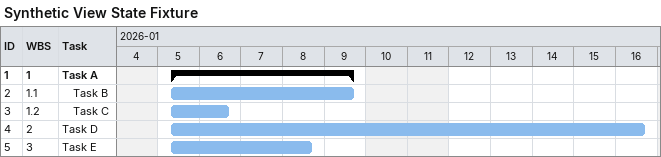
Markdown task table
Synthetic View State Fixture

| ID | WBS | Task | Start | Finish |
|---|---|---|---|---|
| 1 | 1 | **Task A** | 2026-01-05 | 2026-01-09 |
| 2 | 1.1 | Task B | 2026-01-05 | 2026-01-09 |
| 3 | 1.2 | Task C | 2026-01-05 | 2026-01-06 |
| 4 | 2 | Task D | 2026-01-05 | 2026-01-16 |
| 5 | 3 | Task E | 2026-01-05 | 2026-01-08 |
